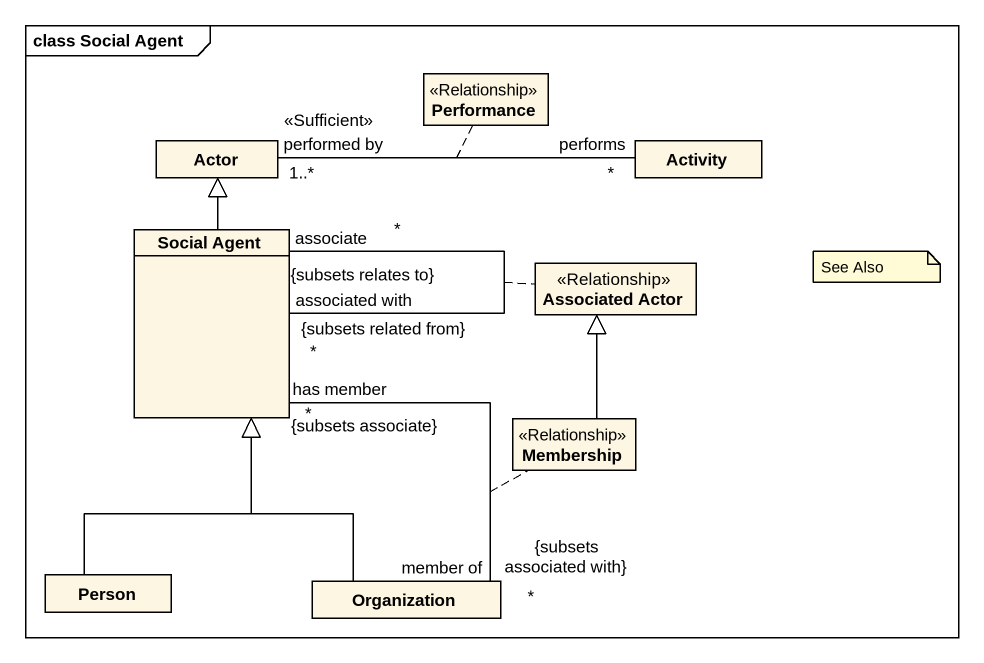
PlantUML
@startuml
mainframe class Social Agent
hide circle
hide empty members
class Performance <<Relationship>>
class "Actor" as Actor_
class Activity
class "Social Agent" as Social_Agent
class "Associated Actor" as Associated_Actor <<Relationship>>
class Membership <<Relationship>>
class "Person" as Person_
class Organization
Actor_ "performed by\n1..*\n<<Sufficient>>" -right- "performs\n*" Activity
(Actor_, Activity) .. Performance
Social_Agent -up-|> Actor_
Social_Agent "associated with\n{subsets related from}\n*" -- "associate\n{subsets relates to}\n*" Social_Agent
(Social_Agent, Social_Agent) .. Associated_Actor
Membership -up-|> Associated_Actor
Person_ -up-|> Social_Agent
Organization "member of\n{subsets associated with}\n*" -up- "has member\n{subsets associate}\n*" Social_Agent
(Organization, Social_Agent) .. Membership
Organization -up-|> Social_Agent
note as N1
  See Also
end note
@enduml
